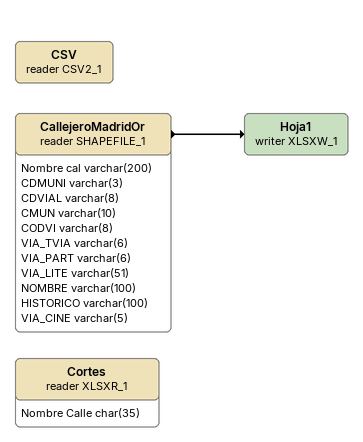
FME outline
CSV (reader CSV2_1)
CallejeroMadridOr (reader SHAPEFILE_1)
    attributes: Nombre cal varchar(200), CDMUNI varchar(3), CDVIAL varchar(8), CMUN varchar(10), CODVI varchar(8), VIA_TVIA varchar(6), VIA_PART varchar(6), VIA_LITE varchar(51), NOMBRE varchar(100), HISTORICO varchar(100), VIA_CINE varchar(5)
    -> Hoja1 (writer XLSXW_1)
Hoja1 (writer XLSXW_1)
Cortes (reader XLSXR_1)
    attributes: Nombre Calle char(35)
